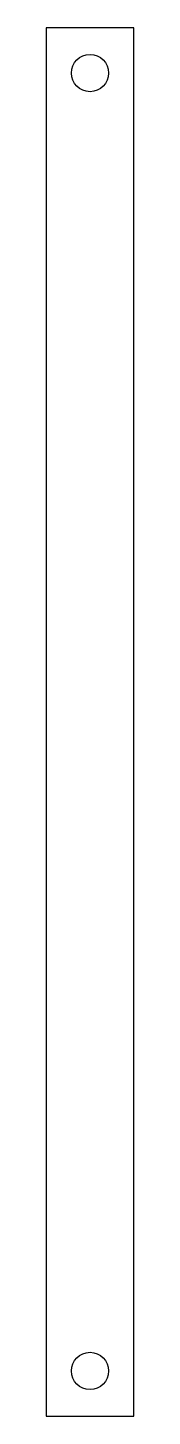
# Model space of a CAD drawing. Header units: millimetres. Extents: x 0 to 20, y 0 to 316.
import ezdxf

# ---------------------------------------------------------------- set-up
doc = ezdxf.new("R2010")
doc.units = ezdxf.units.MM

msp = doc.modelspace()

# ---------------------------------------------------------------- linework, layer by layer
msp.add_lwpolyline([(0, 0), (20, 0), (20, 315.8654), (0, 315.8654)], close=True)
for centre in [(10, 305.5702), (10, 10.2952)]:
    msp.add_circle(centre, 4.25)

doc.saveas('drawing.dxf')
